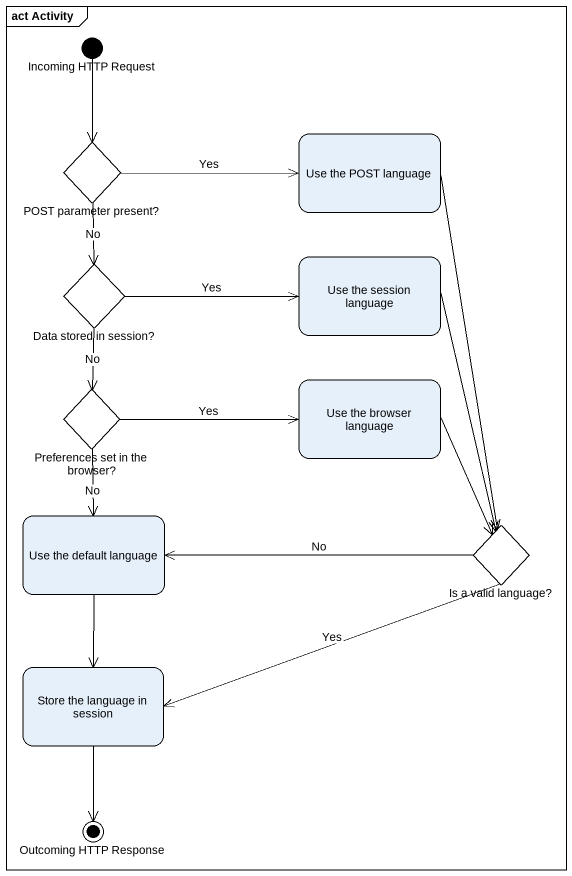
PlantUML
@startuml
mainframe act Activity
hide empty description
state "Incoming HTTP Request" as Incoming_HTTP_Request <<start>>
state "POST parameter present?" as POST_parameter_present <<choice>>
state "Use the POST language" as Use_the_POST_language
state "Use the session language" as Use_the_session_language
state "Data stored in session?" as Data_stored_in_session <<choice>>
state "Preferences set in the browser?" as Preferences_set_in_the <<choice>>
state "Use the browser language" as Use_the_browser_language
state "Use the default language" as Use_the_default_language
state "Is a valid language?" as Is_a_valid_language <<choice>>
state "Store the language in session" as Store_the_language_in
state "Outcoming HTTP Response" as Outcoming_HTTP_Response <<end>>
Incoming_HTTP_Request --> POST_parameter_present
POST_parameter_present -right-> Use_the_POST_language : Yes
POST_parameter_present --> Data_stored_in_session : No
Use_the_POST_language --> Is_a_valid_language
Use_the_session_language --> Is_a_valid_language
Data_stored_in_session -right-> Use_the_session_language : Yes
Data_stored_in_session --> Preferences_set_in_the : No
Preferences_set_in_the -right-> Use_the_browser_language : Yes
Preferences_set_in_the --> Use_the_default_language : No
Use_the_browser_language --> Is_a_valid_language
Use_the_default_language --> Store_the_language_in
Is_a_valid_language -left-> Use_the_default_language : No
Is_a_valid_language -left-> Store_the_language_in : Yes
Store_the_language_in --> Outcoming_HTTP_Response
@enduml
